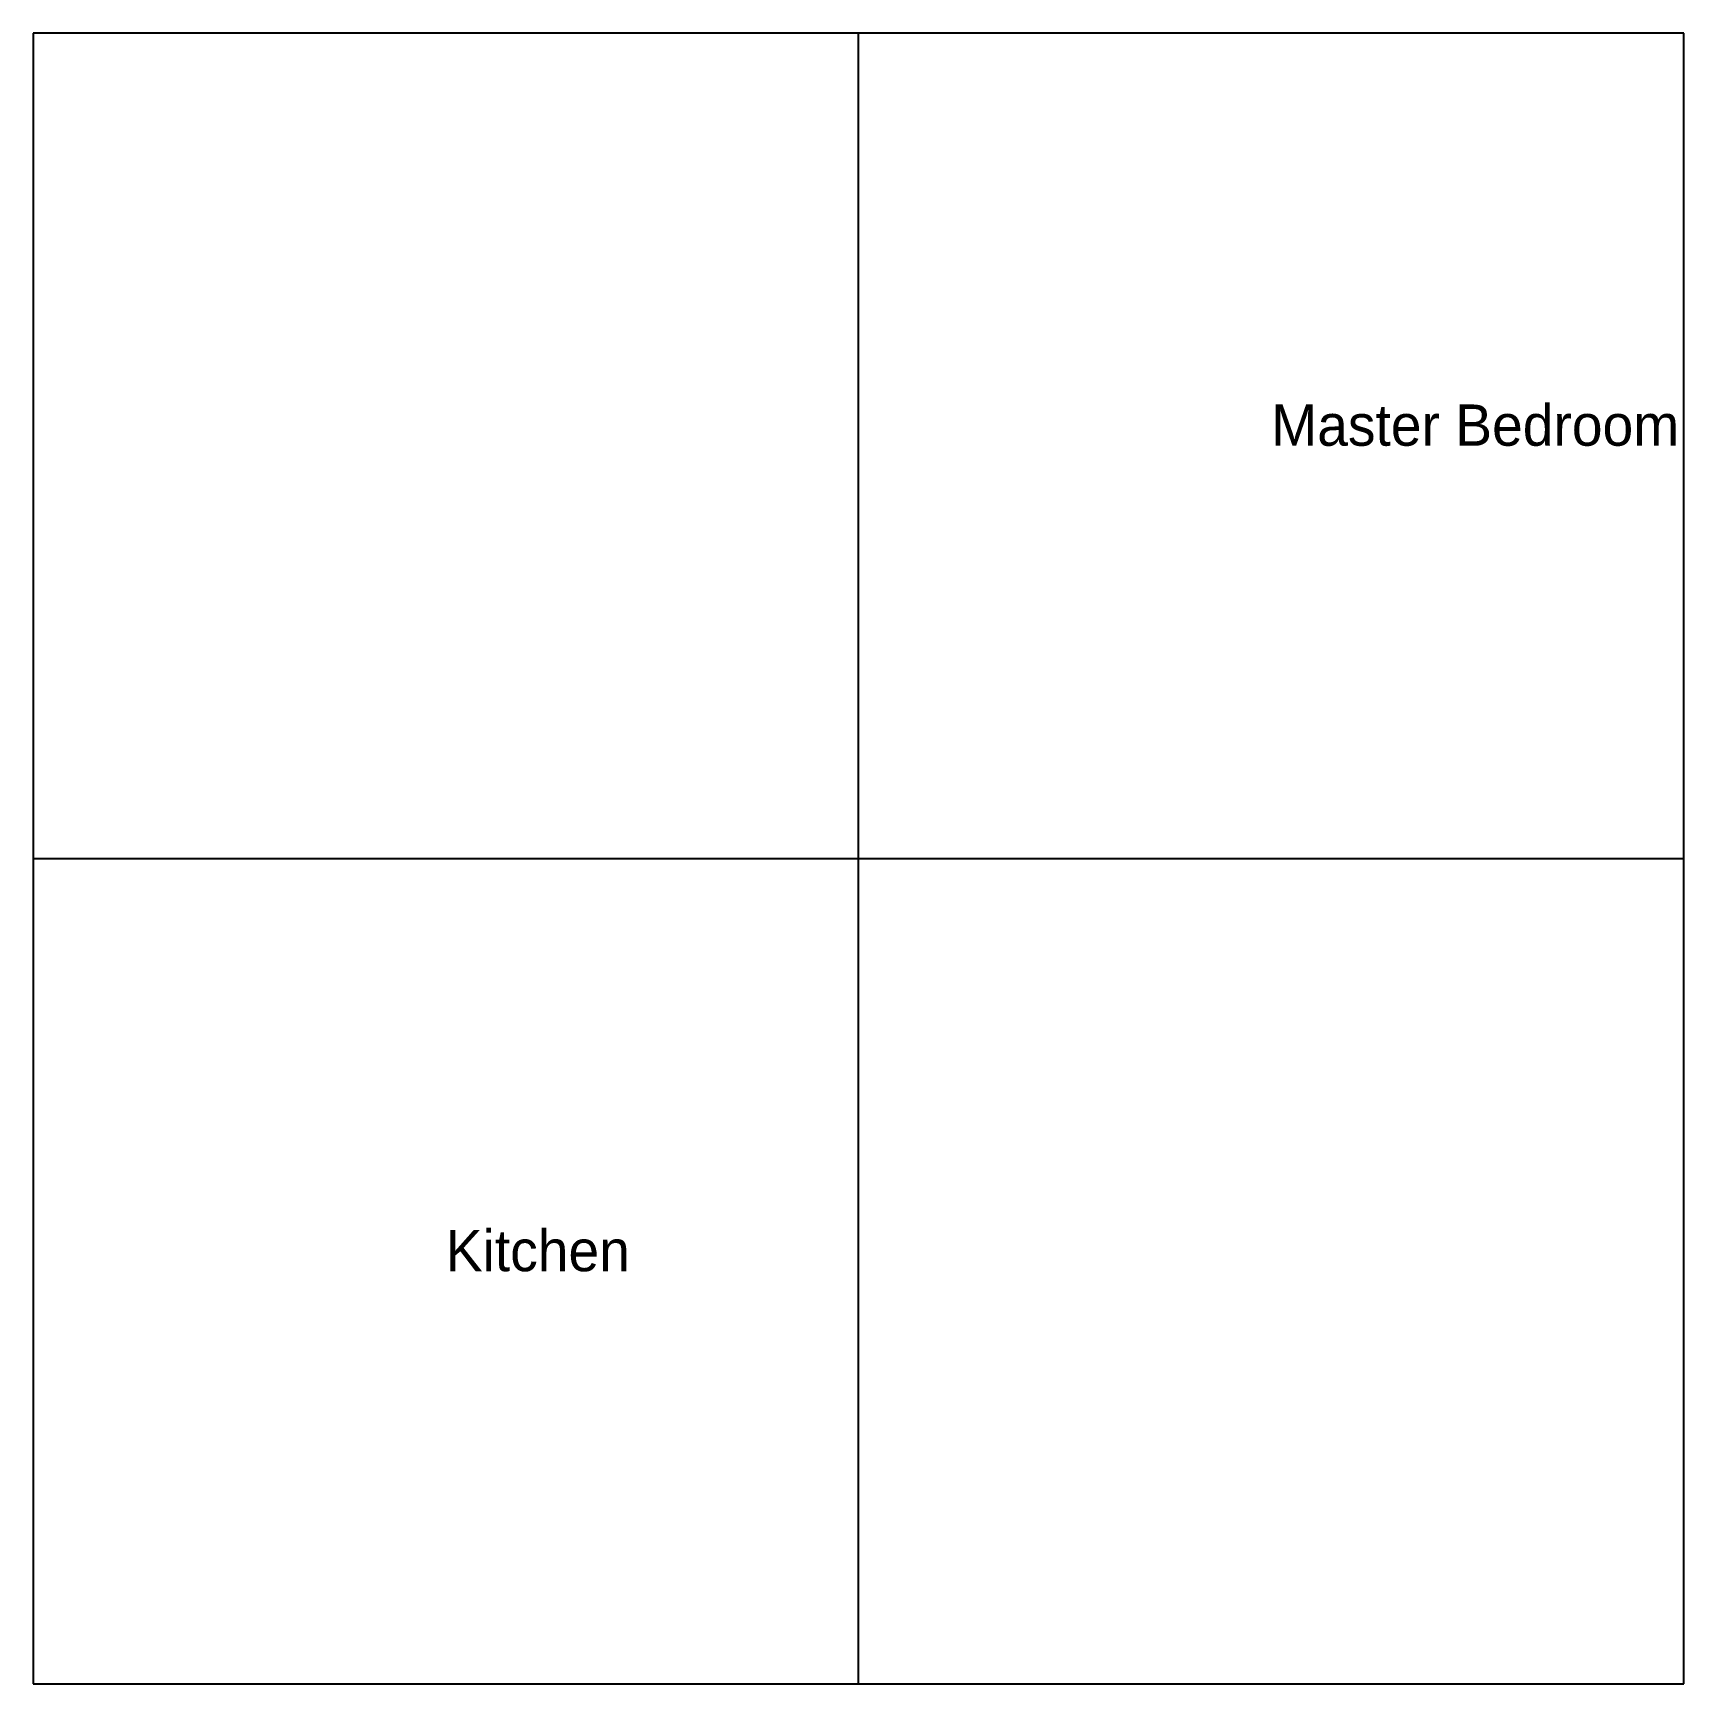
# Model space of a CAD drawing. Extents: x 0 to 100, y 0 to 100.
import ezdxf

# ---------------------------------------------------------------- set-up
doc = ezdxf.new("R2010")
doc.units = 0

msp = doc.modelspace()

# ---------------------------------------------------------------- linework, layer by layer
at = {"layer": 'WALLS'}
for p, q in [((100, 100), (0, 100)), ((0, 100), (0, 0)), ((50, 0), (50, 100)), ((100, 0), (100, 100)), ((0, 50), (100, 50)), ((0, 0), (100, 0))]:
    msp.add_line(p, q, dxfattribs=at)

# ---------------------------------------------------------------- texts
at = {"layer": 'LABELS'}
for s, p in [('Master Bedroom', (75, 75)), ('Kitchen', (25, 25))]:
    msp.add_text(s, height=2.5, dxfattribs=at).set_placement(p)

doc.saveas('drawing.dxf')
